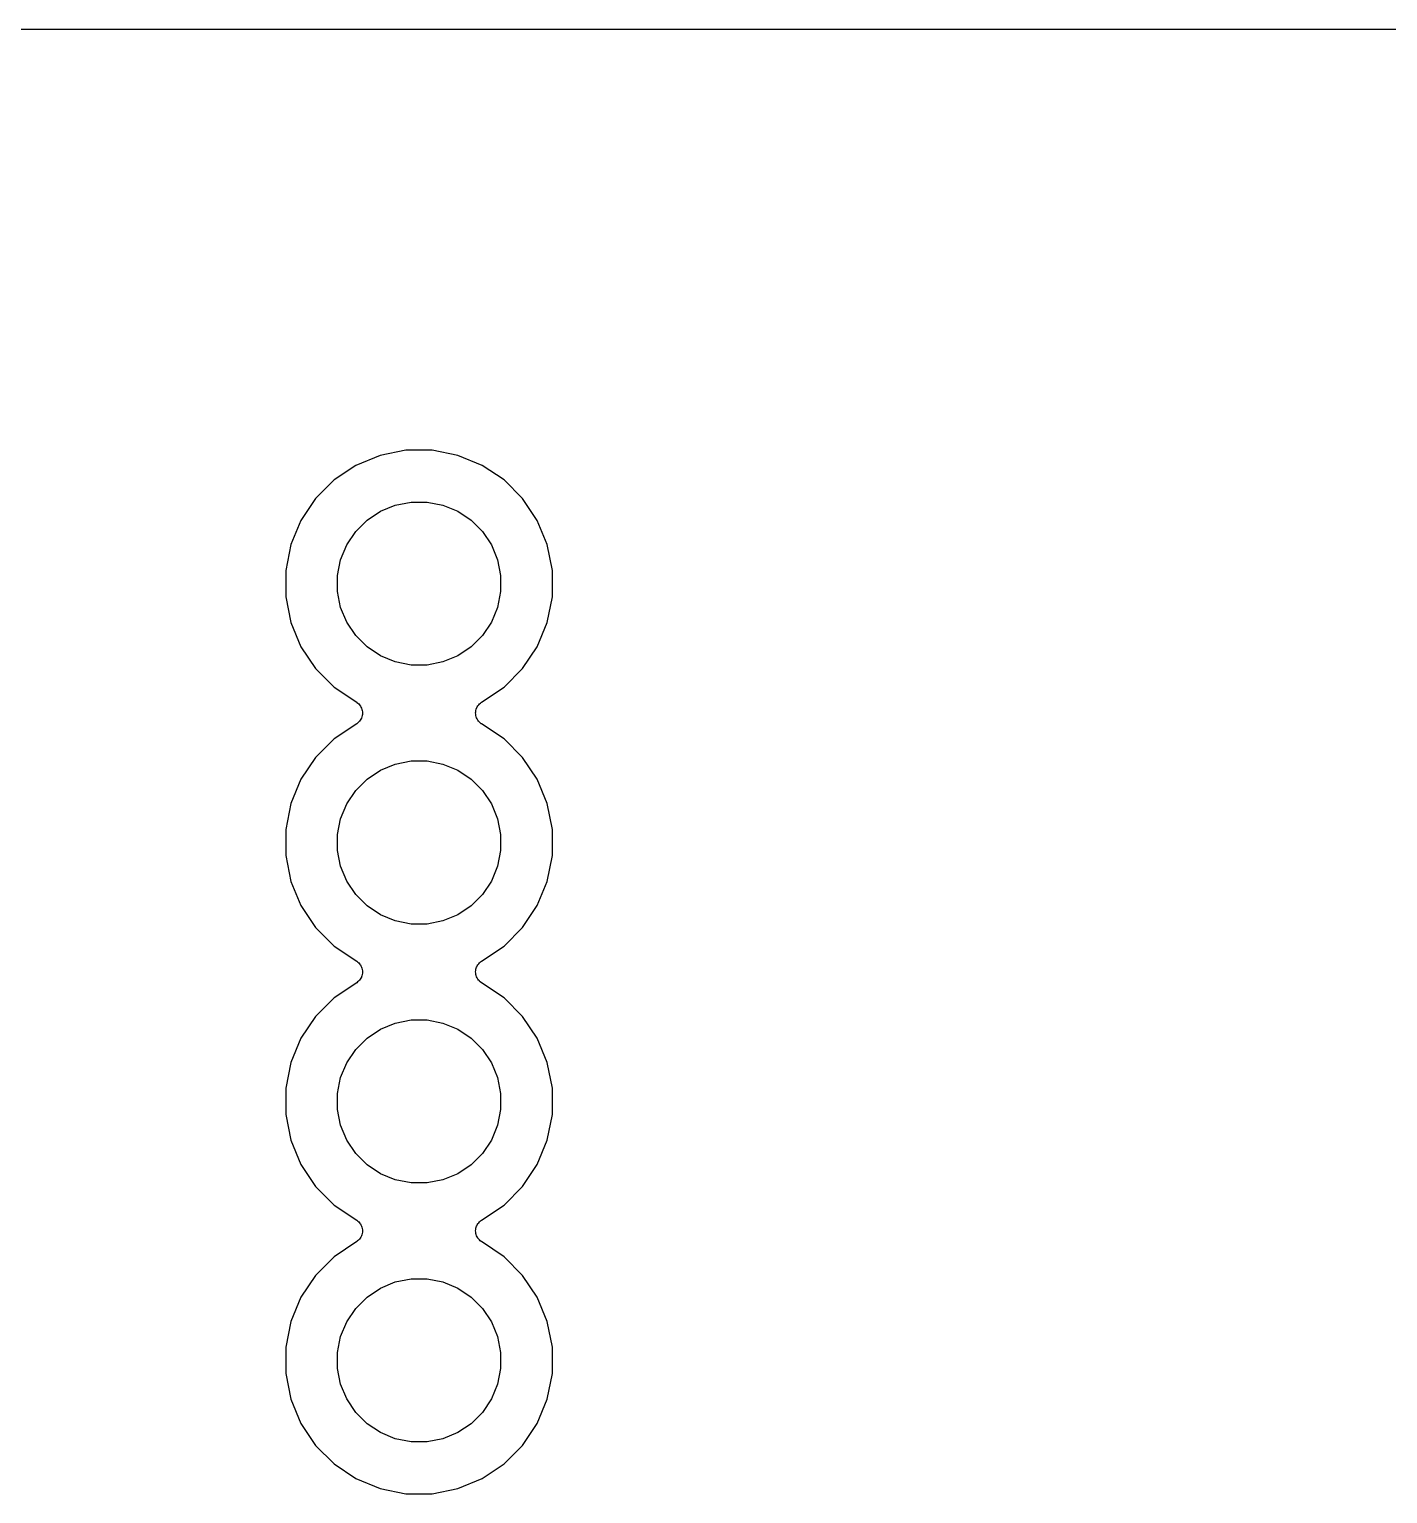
# Model space of a CAD drawing. Extents: x 35.5 to 134.5, y -94.5 to -35.5.
# Drawn here: x 80.85 to 94.17, y -49.9 to -35.53 of the extents above; entities that cross this region are included whole.
import ezdxf

# ---------------------------------------------------------------- set-up
doc = ezdxf.new("R2010")
doc.units = 0
doc.layers.add('BLACK', color=7, linetype='CONTINUOUS')

msp = doc.modelspace()

# ---------------------------------------------------------------- linework, layer by layer
at = {"layer": 'BLACK', "linetype": 'CONTINUOUS'}
for p, q in [((40.0242, -35.533), (129.971, -35.533)), ((84.2885, -39.7123), (84.0504, -39.8109)), ((84.5412, -39.662), (84.2885, -39.7123)), ((84.7988, -39.662), (84.5412, -39.662)), ((85.0515, -39.7123), (84.7988, -39.662)), ((85.2896, -39.8109), (85.0515, -39.7123)), ((84.0504, -39.8109), (83.8362, -39.954)), ((85.5038, -39.954), (85.2896, -39.8109)), ((83.8362, -39.954), (83.654, -40.1362)), ((85.686, -40.1362), (85.5038, -39.954)), ((83.654, -40.1362), (83.5109, -40.3504)), ((84.2911, -40.261), (84.4366, -40.2007)), ((84.4366, -40.2007), (84.5912, -40.17)), ((84.5912, -40.17), (84.7488, -40.17)), ((84.7488, -40.17), (84.9034, -40.2007)), ((84.9034, -40.2007), (85.0489, -40.261)), ((85.8291, -40.3504), (85.686, -40.1362)), ((83.5109, -40.3504), (83.4123, -40.5885)), ((84.0486, -40.46), (84.16, -40.3486)), ((84.16, -40.3486), (84.2911, -40.261)), ((85.0489, -40.261), (85.18, -40.3486)), ((85.18, -40.3486), (85.2914, -40.46)), ((85.9277, -40.5885), (85.8291, -40.3504)), ((83.961, -40.5911), (84.0486, -40.46)), ((85.2914, -40.46), (85.379, -40.5911)), ((83.4123, -40.5885), (83.362, -40.8412)), ((83.9007, -40.7366), (83.961, -40.5911)), ((85.379, -40.5911), (85.4393, -40.7366)), ((85.978, -40.8412), (85.9277, -40.5885)), ((83.87, -40.8912), (83.9007, -40.7366)), ((85.4393, -40.7366), (85.47, -40.8912)), ((83.362, -40.8412), (83.362, -41.0988)), ((83.87, -41.0488), (83.87, -40.8912)), ((85.47, -40.8912), (85.47, -41.0488)), ((85.978, -41.0988), (85.978, -40.8412)), ((83.9007, -41.2034), (83.87, -41.0488)), ((85.47, -41.0488), (85.4393, -41.2034)), ((83.362, -41.0988), (83.4123, -41.3515)), ((83.961, -41.3489), (83.9007, -41.2034)), ((85.4393, -41.2034), (85.379, -41.3489)), ((85.9277, -41.3515), (85.978, -41.0988)), ((83.4123, -41.3515), (83.5109, -41.5896)), ((84.0486, -41.48), (83.961, -41.3489)), ((85.379, -41.3489), (85.2914, -41.48)), ((85.8291, -41.5896), (85.9277, -41.3515)), ((84.16, -41.5914), (84.0486, -41.48)), ((85.2914, -41.48), (85.18, -41.5914)), ((83.5109, -41.5896), (83.654, -41.8038)), ((84.2911, -41.679), (84.16, -41.5914)), ((85.18, -41.5914), (85.0489, -41.679)), ((85.686, -41.8038), (85.8291, -41.5896)), ((84.4366, -41.7393), (84.2911, -41.679)), ((84.5912, -41.77), (84.4366, -41.7393)), ((84.7488, -41.77), (84.5912, -41.77)), ((84.9034, -41.7393), (84.7488, -41.77)), ((85.0489, -41.679), (84.9034, -41.7393)), ((83.654, -41.8038), (83.8362, -41.986)), ((85.5038, -41.986), (85.686, -41.8038)), ((83.8362, -41.986), (84.0583, -42.1344)), ((85.2817, -42.1344), (85.5038, -41.986)), ((84.0583, -42.1344), (84.0592, -42.135)), ((84.0592, -42.135), (84.0592, -42.135)), ((84.0592, -42.135), (84.0593, -42.135)), ((84.0593, -42.135), (84.0598, -42.1354)), ((84.0598, -42.1354), (84.0691, -42.1433)), ((84.0691, -42.1433), (84.0783, -42.1509)), ((84.0783, -42.1509), (84.0785, -42.1512)), ((84.0785, -42.1512), (84.0787, -42.1514)), ((84.0787, -42.1514), (84.0863, -42.1609)), ((84.0863, -42.1609), (84.0938, -42.1702)), ((84.0938, -42.1702), (84.094, -42.1705)), ((84.094, -42.1705), (84.0942, -42.1707)), ((84.0942, -42.1707), (84.0998, -42.1814)), ((84.0998, -42.1814), (84.1054, -42.1921)), ((84.1054, -42.1921), (84.1055, -42.1924)), ((84.1055, -42.1924), (84.1056, -42.1927)), ((84.1056, -42.1927), (84.109, -42.2042)), ((84.109, -42.2042), (84.1124, -42.2159)), ((84.1124, -42.2159), (84.1125, -42.2162)), ((84.1125, -42.2162), (84.1126, -42.2165)), ((84.1126, -42.2165), (84.1136, -42.2285)), ((84.1136, -42.2285), (84.1148, -42.2406)), ((85.2252, -42.2388), (85.2265, -42.2269)), ((85.2265, -42.2269), (85.2278, -42.2148)), ((85.2278, -42.2148), (85.2279, -42.2145)), ((85.2279, -42.2141), (85.2315, -42.2027)), ((85.2279, -42.2145), (85.2279, -42.2141)), ((85.2315, -42.2027), (85.235, -42.1911)), ((85.235, -42.1911), (85.2352, -42.1908)), ((85.2352, -42.1908), (85.2353, -42.1905)), ((85.2353, -42.1905), (85.2411, -42.1799)), ((85.2411, -42.1799), (85.2468, -42.1693)), ((85.2468, -42.1693), (85.247, -42.169)), ((85.247, -42.169), (85.2471, -42.1687)), ((85.2471, -42.1687), (85.2548, -42.1594)), ((85.2548, -42.1594), (85.2625, -42.1501)), ((85.2625, -42.1501), (85.2628, -42.1499)), ((85.2628, -42.1499), (85.263, -42.1497)), ((85.263, -42.1497), (85.2723, -42.1421)), ((85.2723, -42.1421), (85.2817, -42.1344)), ((84.0583, -42.3456), (83.8362, -42.494)), ((84.0675, -42.3381), (84.0583, -42.3456)), ((84.077, -42.3303), (84.0675, -42.3381)), ((84.0772, -42.3301), (84.077, -42.3303)), ((84.0775, -42.3299), (84.0772, -42.3301)), ((84.085, -42.3208), (84.0775, -42.3299)), ((84.0929, -42.3113), (84.085, -42.3208)), ((84.093, -42.311), (84.0929, -42.3113)), ((84.0932, -42.3107), (84.093, -42.311)), ((84.0989, -42.3002), (84.0932, -42.3107)), ((84.1047, -42.2895), (84.0989, -42.3002)), ((84.1048, -42.2892), (84.1047, -42.2895)), ((84.105, -42.2889), (84.1048, -42.2892)), ((84.1085, -42.2773), (84.105, -42.2889)), ((84.1121, -42.2659), (84.1085, -42.2773)), ((84.1122, -42.2652), (84.1121, -42.2655)), ((84.1121, -42.2655), (84.1121, -42.2659)), ((84.1135, -42.2532), (84.1122, -42.2652)), ((84.1148, -42.2412), (84.1135, -42.2532)), ((84.1148, -42.2406), (84.1147, -42.2409)), ((84.1147, -42.2409), (84.1148, -42.2412)), ((85.2253, -42.2391), (85.2252, -42.2388)), ((85.2252, -42.2394), (85.2253, -42.2391)), ((85.2264, -42.2515), (85.2252, -42.2394)), ((85.2274, -42.2635), (85.2264, -42.2515)), ((85.2275, -42.2638), (85.2274, -42.2635)), ((85.2276, -42.2641), (85.2275, -42.2638)), ((85.231, -42.2758), (85.2276, -42.2641)), ((85.2344, -42.2873), (85.231, -42.2758)), ((85.2345, -42.2876), (85.2344, -42.2873)), ((85.2346, -42.2879), (85.2345, -42.2876)), ((85.2402, -42.2986), (85.2346, -42.2879)), ((85.2458, -42.3093), (85.2402, -42.2986)), ((85.246, -42.3095), (85.2458, -42.3093)), ((85.2462, -42.3098), (85.246, -42.3095)), ((85.2536, -42.3191), (85.2462, -42.3098)), ((85.2613, -42.3286), (85.2536, -42.3191)), ((85.2615, -42.3288), (85.2613, -42.3286)), ((85.2617, -42.3291), (85.2615, -42.3288)), ((85.2708, -42.3367), (85.2617, -42.3291)), ((85.2802, -42.3446), (85.2708, -42.3367)), ((85.2807, -42.345), (85.2802, -42.3446)), ((85.2808, -42.345), (85.2807, -42.345)), ((85.2817, -42.3456), (85.2808, -42.345)), ((85.2808, -42.345), (85.2808, -42.345)), ((85.5038, -42.494), (85.2817, -42.3456)), ((83.8362, -42.494), (83.654, -42.6762)), ((85.686, -42.6762), (85.5038, -42.494)), ((83.654, -42.6762), (83.5109, -42.8904)), ((84.16, -42.8886), (84.2911, -42.801)), ((84.2911, -42.801), (84.4366, -42.7407)), ((84.4366, -42.7407), (84.5912, -42.71)), ((84.5912, -42.71), (84.7488, -42.71)), ((84.7488, -42.71), (84.9034, -42.7407)), ((84.9034, -42.7407), (85.0489, -42.801)), ((85.0489, -42.801), (85.18, -42.8886)), ((85.8291, -42.8904), (85.686, -42.6762)), ((83.5109, -42.8904), (83.4123, -43.1285)), ((84.0486, -43), (84.16, -42.8886)), ((85.18, -42.8886), (85.2914, -43)), ((85.9277, -43.1285), (85.8291, -42.8904)), ((83.961, -43.1311), (84.0486, -43)), ((85.2914, -43), (85.379, -43.1311)), ((83.4123, -43.1285), (83.362, -43.3812)), ((83.9007, -43.2766), (83.961, -43.1311)), ((85.379, -43.1311), (85.4393, -43.2766)), ((85.978, -43.3812), (85.9277, -43.1285)), ((83.362, -43.3812), (83.362, -43.6388)), ((83.87, -43.4312), (83.9007, -43.2766)), ((85.4393, -43.2766), (85.47, -43.4312)), ((85.978, -43.6388), (85.978, -43.3812)), ((83.87, -43.5888), (83.87, -43.4312)), ((85.47, -43.4312), (85.47, -43.5888)), ((83.362, -43.6388), (83.4123, -43.8915)), ((83.9007, -43.7434), (83.87, -43.5888)), ((85.47, -43.5888), (85.4393, -43.7434)), ((85.9277, -43.8915), (85.978, -43.6388)), ((83.961, -43.8889), (83.9007, -43.7434)), ((85.4393, -43.7434), (85.379, -43.8889)), ((83.4123, -43.8915), (83.5109, -44.1296)), ((84.0486, -44.02), (83.961, -43.8889)), ((85.379, -43.8889), (85.2914, -44.02)), ((85.8291, -44.1296), (85.9277, -43.8915)), ((84.16, -44.1314), (84.0486, -44.02)), ((85.2914, -44.02), (85.18, -44.1314)), ((83.5109, -44.1296), (83.654, -44.3438)), ((84.2911, -44.219), (84.16, -44.1314)), ((84.4366, -44.2793), (84.2911, -44.219)), ((85.0489, -44.219), (84.9034, -44.2793)), ((85.18, -44.1314), (85.0489, -44.219)), ((85.686, -44.3438), (85.8291, -44.1296)), ((83.654, -44.3438), (83.8362, -44.526)), ((84.5912, -44.31), (84.4366, -44.2793)), ((84.7488, -44.31), (84.5912, -44.31)), ((84.9034, -44.2793), (84.7488, -44.31)), ((85.5038, -44.526), (85.686, -44.3438)), ((83.8362, -44.526), (84.0583, -44.6744)), ((85.2817, -44.6744), (85.5038, -44.526)), ((84.0583, -44.6744), (84.0592, -44.675)), ((84.0592, -44.675), (84.0592, -44.675)), ((84.0592, -44.675), (84.0593, -44.675)), ((84.0593, -44.675), (84.0598, -44.6754)), ((85.2723, -44.6821), (85.2817, -44.6744)), ((84.0598, -44.6754), (84.0691, -44.6833)), ((84.0691, -44.6833), (84.0783, -44.6909)), ((84.0783, -44.6909), (84.0785, -44.6912)), ((84.0785, -44.6912), (84.0787, -44.6914)), ((84.0787, -44.6914), (84.0863, -44.7009)), ((84.0863, -44.7009), (84.0938, -44.7102)), ((84.0938, -44.7102), (84.094, -44.7105)), ((84.094, -44.7105), (84.0942, -44.7107)), ((84.0942, -44.7107), (84.0998, -44.7214)), ((84.0998, -44.7214), (84.1054, -44.7321)), ((84.1085, -44.8173), (84.105, -44.8289)), ((84.1054, -44.7321), (84.1055, -44.7324)), ((84.1055, -44.7324), (84.1056, -44.7327)), ((84.1056, -44.7327), (84.109, -44.7442)), ((84.1121, -44.8059), (84.1085, -44.8173)), ((84.109, -44.7442), (84.1124, -44.7559)), ((84.1122, -44.8052), (84.1121, -44.8055)), ((84.1121, -44.8055), (84.1121, -44.8059)), ((84.1135, -44.7932), (84.1122, -44.8052)), ((84.1124, -44.7559), (84.1125, -44.7562)), ((84.1125, -44.7562), (84.1126, -44.7565)), ((84.1126, -44.7565), (84.1136, -44.7685)), ((84.1148, -44.7812), (84.1135, -44.7932)), ((84.1136, -44.7685), (84.1148, -44.7806)), ((84.1148, -44.7806), (84.1147, -44.7809)), ((84.1147, -44.7809), (84.1148, -44.7812)), ((85.2252, -44.7788), (85.2265, -44.7669)), ((85.2253, -44.7791), (85.2252, -44.7788)), ((85.2252, -44.7794), (85.2253, -44.7791)), ((85.2264, -44.7915), (85.2252, -44.7794)), ((85.2274, -44.8035), (85.2264, -44.7915)), ((85.2265, -44.7669), (85.2278, -44.7548)), ((85.2275, -44.8038), (85.2274, -44.8035)), ((85.2276, -44.8041), (85.2275, -44.8038)), ((85.231, -44.8158), (85.2276, -44.8041)), ((85.2278, -44.7548), (85.2279, -44.7545)), ((85.2279, -44.7541), (85.2315, -44.7427)), ((85.2279, -44.7545), (85.2279, -44.7541)), ((85.2344, -44.8273), (85.231, -44.8158)), ((85.2315, -44.7427), (85.235, -44.7311)), ((85.235, -44.7311), (85.2352, -44.7308)), ((85.2352, -44.7308), (85.2353, -44.7305)), ((85.2353, -44.7305), (85.2411, -44.7199)), ((85.2411, -44.7199), (85.2468, -44.7093)), ((85.2468, -44.7093), (85.247, -44.709)), ((85.247, -44.709), (85.2471, -44.7087)), ((85.2471, -44.7087), (85.2548, -44.6994)), ((85.2548, -44.6994), (85.2625, -44.6901)), ((85.2625, -44.6901), (85.2628, -44.6899)), ((85.2628, -44.6899), (85.263, -44.6897)), ((85.263, -44.6897), (85.2723, -44.6821)), ((84.0583, -44.8856), (83.8362, -45.034)), ((84.0675, -44.8781), (84.0583, -44.8856)), ((84.077, -44.8703), (84.0675, -44.8781)), ((84.0772, -44.8701), (84.077, -44.8703)), ((84.0775, -44.8699), (84.0772, -44.8701)), ((84.085, -44.8608), (84.0775, -44.8699)), ((84.0929, -44.8513), (84.085, -44.8608)), ((84.093, -44.851), (84.0929, -44.8513)), ((84.0932, -44.8507), (84.093, -44.851)), ((84.0989, -44.8402), (84.0932, -44.8507)), ((84.1047, -44.8295), (84.0989, -44.8402)), ((84.1048, -44.8292), (84.1047, -44.8295)), ((84.105, -44.8289), (84.1048, -44.8292)), ((85.2345, -44.8276), (85.2344, -44.8273)), ((85.2346, -44.8279), (85.2345, -44.8276)), ((85.2402, -44.8386), (85.2346, -44.8279)), ((85.2458, -44.8493), (85.2402, -44.8386)), ((85.246, -44.8495), (85.2458, -44.8493)), ((85.2462, -44.8498), (85.246, -44.8495)), ((85.2536, -44.8591), (85.2462, -44.8498)), ((85.2613, -44.8686), (85.2536, -44.8591)), ((85.2615, -44.8688), (85.2613, -44.8686)), ((85.2617, -44.8691), (85.2615, -44.8688)), ((85.2708, -44.8767), (85.2617, -44.8691)), ((85.2802, -44.8846), (85.2708, -44.8767)), ((85.2807, -44.885), (85.2802, -44.8846)), ((85.2808, -44.885), (85.2807, -44.885)), ((85.2817, -44.8856), (85.2808, -44.885)), ((85.2808, -44.885), (85.2808, -44.885)), ((85.5038, -45.034), (85.2817, -44.8856)), ((83.8362, -45.034), (83.654, -45.2162)), ((85.686, -45.2162), (85.5038, -45.034)), ((83.654, -45.2162), (83.5109, -45.4304)), ((85.8291, -45.4304), (85.686, -45.2162)), ((84.16, -45.4286), (84.2911, -45.341)), ((84.2911, -45.341), (84.4366, -45.2807)), ((84.4366, -45.2807), (84.5912, -45.25)), ((84.5912, -45.25), (84.7488, -45.25)), ((84.7488, -45.25), (84.9034, -45.2807)), ((84.9034, -45.2807), (85.0489, -45.341)), ((85.0489, -45.341), (85.18, -45.4286)), ((83.5109, -45.4304), (83.4123, -45.6685)), ((84.0486, -45.54), (84.16, -45.4286)), ((85.18, -45.4286), (85.2914, -45.54)), ((85.9277, -45.6685), (85.8291, -45.4304)), ((83.4123, -45.6685), (83.362, -45.9212)), ((83.9007, -45.8166), (83.961, -45.6711)), ((83.961, -45.6711), (84.0486, -45.54)), ((85.2914, -45.54), (85.379, -45.6711)), ((85.379, -45.6711), (85.4393, -45.8166)), ((85.978, -45.9212), (85.9277, -45.6685)), ((83.87, -45.9712), (83.9007, -45.8166)), ((85.4393, -45.8166), (85.47, -45.9712)), ((83.362, -45.9212), (83.362, -46.1788)), ((85.978, -46.1788), (85.978, -45.9212)), ((83.87, -46.1288), (83.87, -45.9712)), ((85.47, -45.9712), (85.47, -46.1288)), ((83.362, -46.1788), (83.4123, -46.4315)), ((83.9007, -46.2834), (83.87, -46.1288)), ((85.47, -46.1288), (85.4393, -46.2834)), ((85.9277, -46.4315), (85.978, -46.1788)), ((83.961, -46.4289), (83.9007, -46.2834)), ((85.4393, -46.2834), (85.379, -46.4289)), ((83.4123, -46.4315), (83.5109, -46.6696)), ((84.0486, -46.56), (83.961, -46.4289)), ((85.379, -46.4289), (85.2914, -46.56)), ((85.8291, -46.6696), (85.9277, -46.4315)), ((83.5109, -46.6696), (83.654, -46.8838)), ((84.16, -46.6714), (84.0486, -46.56)), ((84.2911, -46.759), (84.16, -46.6714)), ((85.18, -46.6714), (85.0489, -46.759)), ((85.2914, -46.56), (85.18, -46.6714)), ((85.686, -46.8838), (85.8291, -46.6696)), ((84.4366, -46.8193), (84.2911, -46.759)), ((84.5912, -46.85), (84.4366, -46.8193)), ((84.9034, -46.8193), (84.7488, -46.85)), ((85.0489, -46.759), (84.9034, -46.8193)), ((83.654, -46.8838), (83.8362, -47.066)), ((84.7488, -46.85), (84.5912, -46.85)), ((85.5038, -47.066), (85.686, -46.8838)), ((83.8362, -47.066), (84.0583, -47.2144)), ((85.2817, -47.2144), (85.5038, -47.066)), ((84.0583, -47.2144), (84.0592, -47.215)), ((84.0592, -47.215), (84.0592, -47.215)), ((84.0592, -47.215), (84.0593, -47.215)), ((84.0593, -47.215), (84.0598, -47.2154)), ((84.0598, -47.2154), (84.0691, -47.2233)), ((84.0691, -47.2233), (84.0783, -47.2309)), ((84.0783, -47.2309), (84.0785, -47.2312)), ((84.0785, -47.2312), (84.0787, -47.2314)), ((84.0787, -47.2314), (84.0863, -47.2409)), ((84.0863, -47.2409), (84.0938, -47.2502)), ((84.0938, -47.2502), (84.094, -47.2505)), ((84.094, -47.2505), (84.0942, -47.2507)), ((84.0942, -47.2507), (84.0997, -47.2614)), ((85.2353, -47.2705), (85.2411, -47.2599)), ((85.2411, -47.2599), (85.2468, -47.2493)), ((85.2468, -47.2493), (85.247, -47.249)), ((85.247, -47.249), (85.2471, -47.2487)), ((85.2471, -47.2487), (85.2548, -47.2394)), ((85.2548, -47.2394), (85.2625, -47.2301)), ((85.2625, -47.2301), (85.2628, -47.2299)), ((85.2628, -47.2299), (85.263, -47.2297)), ((85.263, -47.2297), (85.2723, -47.2221)), ((85.2723, -47.2221), (85.2817, -47.2144)), ((84.085, -47.4008), (84.0775, -47.4099)), ((84.0929, -47.3913), (84.085, -47.4008)), ((84.093, -47.391), (84.0929, -47.3913)), ((84.0932, -47.3907), (84.093, -47.391)), ((84.0989, -47.3802), (84.0932, -47.3907)), ((84.1047, -47.3695), (84.0989, -47.3802)), ((84.0997, -47.2614), (84.1054, -47.2721)), ((84.1048, -47.3692), (84.1047, -47.3695)), ((84.105, -47.3689), (84.1048, -47.3692)), ((84.1085, -47.3573), (84.105, -47.3689)), ((84.1054, -47.2721), (84.1055, -47.2724)), ((84.1055, -47.2724), (84.1056, -47.2727)), ((84.1056, -47.2727), (84.109, -47.2842)), ((84.1121, -47.3459), (84.1085, -47.3573)), ((84.109, -47.2842), (84.1124, -47.2959)), ((84.1122, -47.3452), (84.1121, -47.3455)), ((84.1121, -47.3455), (84.1121, -47.3459)), ((84.1135, -47.3332), (84.1122, -47.3452)), ((84.1124, -47.2959), (84.1125, -47.2962)), ((84.1125, -47.2962), (84.1126, -47.2965)), ((84.1126, -47.2965), (84.1136, -47.3085)), ((84.1148, -47.3212), (84.1135, -47.3332)), ((84.1136, -47.3085), (84.1148, -47.3206)), ((84.1148, -47.3206), (84.1147, -47.3209)), ((84.1147, -47.3209), (84.1148, -47.3212)), ((85.2252, -47.3188), (85.2265, -47.3069)), ((85.2253, -47.3191), (85.2252, -47.3188)), ((85.2252, -47.3194), (85.2253, -47.3191)), ((85.2264, -47.3315), (85.2252, -47.3194)), ((85.2274, -47.3435), (85.2264, -47.3315)), ((85.2265, -47.3069), (85.2278, -47.2948)), ((85.2275, -47.3438), (85.2274, -47.3435)), ((85.2276, -47.3441), (85.2275, -47.3438)), ((85.231, -47.3558), (85.2276, -47.3441)), ((85.2278, -47.2948), (85.2279, -47.2945)), ((85.2279, -47.2941), (85.2315, -47.2827)), ((85.2279, -47.2945), (85.2279, -47.2941)), ((85.2344, -47.3673), (85.231, -47.3558)), ((85.2315, -47.2827), (85.235, -47.2711)), ((85.2345, -47.3676), (85.2344, -47.3673)), ((85.2346, -47.3679), (85.2345, -47.3676)), ((85.2402, -47.3786), (85.2346, -47.3679)), ((85.235, -47.2711), (85.2352, -47.2708)), ((85.2352, -47.2708), (85.2353, -47.2705)), ((85.2458, -47.3893), (85.2402, -47.3786)), ((85.246, -47.3895), (85.2458, -47.3893)), ((85.2462, -47.3898), (85.246, -47.3895)), ((85.2536, -47.3991), (85.2462, -47.3898)), ((85.2613, -47.4086), (85.2536, -47.3991)), ((84.0583, -47.4256), (83.8362, -47.574)), ((84.0675, -47.4181), (84.0583, -47.4256)), ((84.077, -47.4104), (84.0675, -47.4181)), ((84.0772, -47.4101), (84.077, -47.4104)), ((84.0775, -47.4099), (84.0772, -47.4101)), ((85.2615, -47.4088), (85.2613, -47.4086)), ((85.2617, -47.4091), (85.2615, -47.4088)), ((85.2708, -47.4167), (85.2617, -47.4091)), ((85.2802, -47.4246), (85.2708, -47.4167)), ((85.2807, -47.425), (85.2802, -47.4246)), ((85.2808, -47.425), (85.2807, -47.425)), ((85.2817, -47.4256), (85.2808, -47.425)), ((85.2808, -47.425), (85.2808, -47.425)), ((85.5038, -47.574), (85.2817, -47.4256)), ((83.8362, -47.574), (83.654, -47.7562)), ((85.686, -47.7562), (85.5038, -47.574)), ((83.654, -47.7562), (83.5109, -47.9704)), ((84.2911, -47.881), (84.4366, -47.8207)), ((84.4366, -47.8207), (84.5912, -47.79)), ((84.5912, -47.79), (84.7488, -47.79)), ((84.7488, -47.79), (84.9034, -47.8207)), ((84.9034, -47.8207), (85.0489, -47.881)), ((85.8291, -47.9704), (85.686, -47.7562)), ((83.5109, -47.9704), (83.4123, -48.2085)), ((84.0486, -48.08), (84.16, -47.9686)), ((84.16, -47.9686), (84.2911, -47.881)), ((85.0489, -47.881), (85.18, -47.9686)), ((85.18, -47.9686), (85.2914, -48.08)), ((85.9277, -48.2085), (85.8291, -47.9704)), ((83.961, -48.2111), (84.0486, -48.08)), ((85.2914, -48.08), (85.379, -48.2111)), ((83.4123, -48.2085), (83.362, -48.4612)), ((83.9007, -48.3566), (83.961, -48.2111)), ((85.379, -48.2111), (85.4393, -48.3566)), ((85.978, -48.4612), (85.9277, -48.2085)), ((83.87, -48.5112), (83.9007, -48.3566)), ((85.4393, -48.3566), (85.47, -48.5112)), ((83.362, -48.4612), (83.362, -48.7188)), ((83.87, -48.6688), (83.87, -48.5112)), ((85.47, -48.5112), (85.47, -48.6688)), ((85.978, -48.7188), (85.978, -48.4612)), ((83.9007, -48.8234), (83.87, -48.6688)), ((85.47, -48.6688), (85.4393, -48.8234)), ((83.362, -48.7188), (83.4123, -48.9715)), ((83.961, -48.9689), (83.9007, -48.8234)), ((85.4393, -48.8234), (85.379, -48.9689)), ((85.9277, -48.9715), (85.978, -48.7188)), ((83.4123, -48.9715), (83.5109, -49.2096)), ((84.0486, -49.1), (83.961, -48.9689)), ((85.379, -48.9689), (85.2914, -49.1)), ((85.8291, -49.2096), (85.9277, -48.9715)), ((84.16, -49.2114), (84.0486, -49.1)), ((85.2914, -49.1), (85.18, -49.2114)), ((83.5109, -49.2096), (83.654, -49.4238)), ((84.2911, -49.299), (84.16, -49.2114)), ((85.18, -49.2114), (85.0489, -49.299)), ((85.686, -49.4238), (85.8291, -49.2096)), ((84.4366, -49.3593), (84.2911, -49.299)), ((84.5912, -49.39), (84.4366, -49.3593)), ((84.7488, -49.39), (84.5912, -49.39)), ((84.9034, -49.3593), (84.7488, -49.39)), ((85.0489, -49.299), (84.9034, -49.3593)), ((83.654, -49.4238), (83.8362, -49.606)), ((85.5038, -49.606), (85.686, -49.4238)), ((83.8362, -49.606), (84.0504, -49.7491)), ((85.2896, -49.7491), (85.5038, -49.606)), ((84.0504, -49.7491), (84.2885, -49.8477)), ((85.0515, -49.8477), (85.2896, -49.7491)), ((84.2885, -49.8477), (84.5412, -49.898)), ((84.5412, -49.898), (84.7988, -49.898)), ((84.7988, -49.898), (85.0515, -49.8477))]:
    msp.add_line(p, q, dxfattribs=at)

doc.saveas('drawing.dxf')
